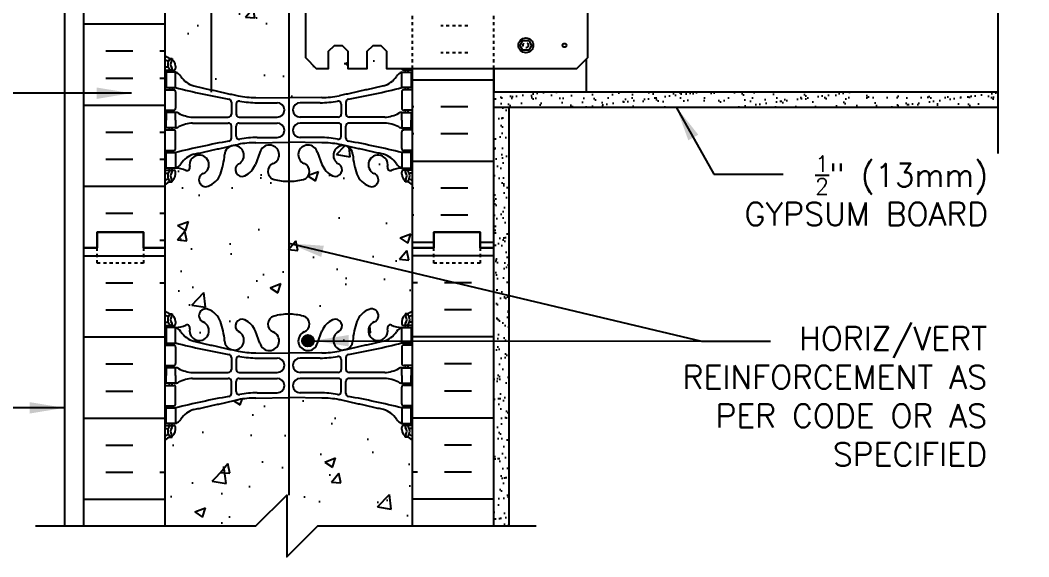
# Model space of a CAD drawing. Header units: inches. Extents: x 109 to 200.6, y 96.3 to 160.6.
# Drawn here: x 168 to 200.6, y 122.62 to 139.98 of the extents above; entities that cross this region are included whole.
import ezdxf

# ---------------------------------------------------------------- set-up
doc = ezdxf.new("R2010")
doc.units = ezdxf.units.IN
doc.header["$LTSCALE"] = 0.5
doc.header["$MEASUREMENT"] = 0
doc.linetypes.add('DASHED2', pattern=[0.375, 0.25, -0.125])
doc.linetypes.add('HIDDEN2', pattern=[0.1875, 0.125, -0.0625])
for name, color, linetype in [('HATCH', 12, 'Continuous'), ('line25', 2, 'Continuous'), ('LINE3', 3, 'Continuous'), ('LINE50', 5, 'Continuous'), ('LINE9', 9, 'Continuous'), ('TEXT', 4, 'Continuous'), ('Web_Edge', 9, 'Continuous')]:
    doc.layers.add(name, color=color, linetype=linetype)
doc.styles.add('DIM', font='romans.shx', dxfattribs={"width": 0.7})
doc.styles.add('ROMANS', font='romans.shx', dxfattribs={"height": 0.75})
doc.dimstyles.new('ext_12', dxfattribs={"dimscale": 12, "dimtxt": 0.09375, "dimasz": 0.09375, "dimexe": 0.09375, "dimexo": 0.0625, "dimgap": 0.0625, "dimtad": 1, "dimdec": 1, "dimzin": 3, "dimdsep": 46, "dimlunit": 4, "dimtxsty": 'DIM', "dimcen": 0.09, "dimdle": 0.09375, "dimclrt": 4, "dimadec": 0, "dimazin": 0, "dimtfac": 1, "dimtdec": 1, "dimtmove": 2, "dimatfit": 3, "dimfxl": 1, "dimfrac": 2, "dimtolj": 1, "dimtzin": 0, "dimarcsym": 0})
pattern_1 = [(37.5, (72.2165, 17.29576), (-0.0157483, 0.4817059), [0, -0.38, 0, -0.425, 0, -0.40625]), (7.5, (72.2165, 17.29576), (0.4424442, 0.7055365), [0, -0.205, 0, -0.3425, 0, -0.13125]), (327.5, (71.909, 17.29576), (0.7785355, 0.0014148), [0, -0.125, 0, -0.45, 0, -0.5875]), (317.5, (71.909, 17.29576), (0.7515317, 0.219419), [0, -0.0625, 0, -0.295, 0, -0.3375])]

msp = doc.modelspace()

# ---------------------------------------------------------------- hatches: boundary and pattern name
at = {"layer": 'HATCH'}
h = msp.add_hatch(dxfattribs=at)
h.set_pattern_fill('AR-CONC', color=256, scale=0.5)
edge = h.paths.add_edge_path()
edge.add_arc((180.582, 156.497), 0.25, 124.0558, 180, ccw=False)
edge.add_line((180.442, 156.704), (180.442, 156.745))
edge.add_line((180.442, 156.745), (180.532, 156.745))
edge.add_arc((180.332, 157.204), 0.5, 293.5782, 313.7891)
edge.add_line((180.678, 156.843), (180.678, 157.449))
edge.add_arc((180.762, 157.261), 0.206, 114.2762, 145)
edge.add_arc((180.298, 157.172), 0.361, 35, 145)
edge.add_arc((179.765, 157.214), 0.289, 35, 145)
edge.add_arc((179.292, 157.214), 0.289, 35, 145)
edge.add_arc((178.867, 157.223), 0.245, 39.6626, 140.3374)
edge.add_arc((178.489, 157.223), 0.245, 39.6626, 140.3374)
edge.add_arc((178.063, 157.214), 0.289, 35, 145)
edge.add_arc((177.59, 157.214), 0.289, 35, 145)
edge.add_arc((177.058, 157.172), 0.361, 35, 145)
edge.add_arc((176.593, 157.261), 0.206, 35, 145)
edge.add_arc((176.145, 157.184), 0.34, 35, 145)
edge.add_arc((175.401, 157.054), 0.567, 35, 145)
edge.add_arc((174.774, 157.215), 0.231, 45.3054, 155.3054)
edge.add_arc((174.151, 157.022), 0.505, 35, 145)
edge.add_arc((173.525, 157.164), 0.258, 35, 145)
edge.add_arc((172.909, 157.028), 0.495, 35, 117.8018)
edge.add_line((172.678, 157.466), (172.678, 156.843))
edge.add_arc((173.024, 157.204), 0.5, 226.2109, 246.4218)
edge.add_line((172.824, 156.745), (172.914, 156.745))
edge.add_line((172.914, 156.745), (172.914, 156.704))
edge.add_arc((172.774, 156.497), 0.25, 0, 55.9442, ccw=False)
edge.add_line((173.024, 156.497), (173.024, 156.429))
edge.add_arc((172.961, 156.429), 0.0625, -90, 0, ccw=False)
edge.add_line((172.961, 156.367), (172.914, 156.367))
edge.add_line((172.914, 156.367), (172.914, 156.297))
edge.add_line((172.914, 156.297), (173.019, 156.297))
edge.add_arc((172.896, 155.954), 0.364, 34.9775, 70.3387, ccw=False)
edge.add_arc((173.819, 156.565), 0.743, 212.7919, 253.8107)
edge.add_spline(control_points=[(173.612, 155.851), (175.049, 155.531)], knot_values=[0, 0, 1, 1], degree=1, periodic=0)
edge.add_arc((175.606, 158.462), 2.984, 259.2546, 270.0995)
edge.add_line((175.611, 155.478), (176.678, 155.463))
edge.add_line((176.678, 155.463), (177.744, 155.478))
edge.add_arc((177.749, 158.462), 2.984, 269.9005, 280.7454)
edge.add_spline(control_points=[(178.306, 155.531), (179.743, 155.851)], knot_values=[0, 0, 1, 1], degree=1, periodic=0)
edge.add_arc((179.536, 156.565), 0.743, 286.1893, 327.2081)
edge.add_arc((180.459, 155.954), 0.364, 109.6613, 145.0225, ccw=False)
edge.add_line((180.337, 156.297), (180.442, 156.297))
edge.add_line((180.442, 156.297), (180.442, 156.367))
edge.add_line((180.442, 156.367), (180.394, 156.367))
edge.add_arc((180.394, 156.429), 0.0625, 180, 270, ccw=False)
edge.add_line((180.332, 156.429), (180.332, 156.497))
h.paths.add_polyline_path([(180.678, 150.616), (180.678, 152.65, 0.088416), (180.532, 152.748), (180.442, 152.748), (180.442, 152.789, -0.249069), (180.332, 152.997), (180.332, 153.064, -0.414214), (180.394, 153.127), (180.442, 153.127), (180.442, 153.197), (180.337, 153.197, 0.085348), (180.007, 153.121, -0.669601), (179.875, 153.241, 2.087231), (179.441, 153.017, -1), (179.277, 152.608, -0.21345), (178.885, 152.997, -0.068226), (178.749, 153.625, 1.753171), (178.298, 153.329, -0.940793), (178.095, 152.945, -0.173075), (177.749, 153.312), (177.606, 153.699, 1.612474), (177.175, 153.339, -0.734872), (177.152, 152.828, -0.068475), (176.678, 152.766, -0.068475), (176.203, 152.828, -0.734872), (176.18, 153.339, 1.612474), (175.749, 153.699), (175.606, 153.312, -0.173075), (175.26, 152.945, -0.940793), (175.057, 153.329, 1.753171), (174.606, 153.625, -0.068226), (174.47, 152.997, -0.21345), (174.078, 152.608, -1), (173.914, 153.017, 2.087231), (173.481, 153.241, -0.669601), (173.348, 153.121, 0.085348), (173.019, 153.197), (172.914, 153.197), (172.914, 153.127), (172.961, 153.127, -0.414214), (173.024, 153.064), (173.024, 152.997, -0.249069), (172.914, 152.789), (172.914, 152.748), (172.824, 152.748, 0.088416), (172.678, 152.65), (172.678, 150.616), (172.678, 148.582, 0.088416), (172.824, 148.484), (172.914, 148.484), (172.914, 148.443, -0.249069), (173.024, 148.235), (173.024, 148.168, -0.414214), (172.961, 148.105), (172.914, 148.105), (172.914, 148.035), (173.019, 148.035, 0.085348), (173.348, 148.111, -0.669601), (173.481, 147.991, 2.087231), (173.914, 148.216, -1), (174.078, 148.624, -0.21345), (174.47, 148.235, -0.068226), (174.606, 147.607, 1.753171), (175.057, 147.904, -0.940793), (175.26, 148.287, -0.173075), (175.606, 147.92), (175.749, 147.533, 1.612474), (176.18, 147.893, -0.734872), (176.203, 148.404, -0.068475), (176.678, 148.466, -0.068475), (177.152, 148.404, -0.734872), (177.175, 147.893, 1.612474), (177.606, 147.533), (177.749, 147.92, -0.173075), (178.095, 148.287, -0.940793), (178.298, 147.904, 1.753171), (178.749, 147.607, -0.068226), (178.885, 148.235, -0.21345), (179.277, 148.624, -1), (179.441, 148.216, 2.087231), (179.875, 147.991, -0.669601), (180.007, 148.111, 0.085348), (180.337, 148.035), (180.442, 148.035), (180.442, 148.105), (180.394, 148.105, -0.414214), (180.332, 148.168), (180.332, 148.235, -0.249069), (180.442, 148.443), (180.442, 148.484), (180.532, 148.484, 0.088416), (180.678, 148.582)])
edge = h.paths.add_edge_path()
edge.add_line((177.218, 144.062), (177.571, 144.416))
edge.add_line((177.571, 144.416), (177.968, 144.416))
edge.add_line((177.968, 144.416), (177.968, 143.854))
edge.add_line((177.968, 143.854), (178.155, 143.666))
edge.add_line((178.155, 143.666), (178.405, 143.666))
edge.add_line((178.405, 143.666), (178.593, 143.854))
edge.add_line((178.593, 143.854), (178.593, 144.416))
edge.add_line((178.593, 144.416), (179.218, 144.416))
edge.add_line((179.218, 144.416), (179.218, 143.854))
edge.add_line((179.218, 143.854), (179.405, 143.666))
edge.add_line((179.405, 143.666), (179.655, 143.666))
edge.add_line((179.655, 143.666), (179.843, 143.854))
edge.add_line((179.843, 143.854), (179.843, 144.416))
edge.add_line((179.843, 144.416), (180.647, 144.416))
edge.add_arc((180.332, 144.028), 0.5, 50.837, 66.4218)
edge.add_line((180.532, 144.487), (180.442, 144.487))
edge.add_line((180.442, 144.487), (180.442, 144.528))
edge.add_arc((180.582, 144.735), 0.25, 180, 235.9442, ccw=False)
edge.add_line((180.332, 144.735), (180.332, 144.803))
edge.add_arc((180.394, 144.803), 0.0625, 90, 180, ccw=False)
edge.add_line((180.394, 144.865), (180.442, 144.865))
edge.add_line((180.442, 144.865), (180.442, 144.935))
edge.add_line((180.442, 144.935), (180.337, 144.935))
edge.add_arc((180.459, 145.278), 0.364, 214.9775, 250.3387, ccw=False)
edge.add_arc((179.536, 144.667), 0.743, 32.7919, 73.8107)
edge.add_spline(control_points=[(179.743, 145.381), (178.306, 145.701)], knot_values=[0, 0, 1, 1], degree=1, periodic=0)
edge.add_arc((177.749, 142.77), 2.984, 79.2546, 90.0995)
edge.add_line((177.744, 145.754), (176.678, 145.769))
edge.add_line((176.678, 145.769), (175.611, 145.754))
edge.add_arc((175.606, 142.77), 2.984, 89.9005, 100.7454)
edge.add_spline(control_points=[(175.049, 145.701), (173.612, 145.381)], knot_values=[0, 0, 1, 1], degree=1, periodic=0)
edge.add_arc((173.819, 144.667), 0.743, 106.1893, 147.2081)
edge.add_arc((172.896, 145.278), 0.364, 289.6613, 325.0225, ccw=False)
edge.add_line((173.019, 144.935), (172.914, 144.935))
edge.add_line((172.914, 144.935), (172.914, 144.865))
edge.add_line((172.914, 144.865), (172.961, 144.865))
edge.add_arc((172.961, 144.803), 0.0625, 0, 90, ccw=False)
edge.add_line((173.024, 144.803), (173.024, 144.735))
edge.add_arc((172.774, 144.735), 0.25, 304.0558, 360, ccw=False)
edge.add_line((172.914, 144.528), (172.914, 144.487))
edge.add_line((172.914, 144.487), (172.824, 144.487))
edge.add_arc((173.024, 144.028), 0.5, 113.5782, 133.7891)
edge.add_line((172.678, 144.389), (172.678, 138.843))
edge.add_arc((173.024, 139.204), 0.5, 226.2109, 246.4218)
edge.add_line((172.824, 138.745), (172.914, 138.745))
edge.add_line((172.914, 138.745), (172.914, 138.704))
edge.add_arc((172.774, 138.497), 0.25, 0, 55.9442, ccw=False)
edge.add_line((173.024, 138.497), (173.024, 138.429))
edge.add_arc((172.961, 138.429), 0.0625, -90, 0, ccw=False)
edge.add_line((172.961, 138.367), (172.914, 138.367))
edge.add_line((172.914, 138.367), (172.914, 138.297))
edge.add_line((172.914, 138.297), (173.019, 138.297))
edge.add_arc((172.896, 137.954), 0.364, 34.9775, 70.3387, ccw=False)
edge.add_arc((173.819, 138.565), 0.743, 212.7919, 253.8107)
edge.add_spline(control_points=[(173.612, 137.851), (175.049, 137.531)], knot_values=[0, 0, 1, 1], degree=1, periodic=0)
edge.add_arc((175.606, 140.462), 2.984, 259.2546, 270.0995)
edge.add_line((175.611, 137.478), (176.678, 137.463))
edge.add_line((176.678, 137.463), (177.744, 137.478))
edge.add_arc((177.749, 140.462), 2.984, 269.9005, 280.7454)
edge.add_spline(control_points=[(178.306, 137.531), (179.743, 137.851)], knot_values=[0, 0, 1, 1], degree=1, periodic=0)
edge.add_arc((179.536, 138.565), 0.743, 286.1893, 327.2081)
edge.add_arc((180.459, 137.954), 0.364, 109.6613, 145.0225, ccw=False)
edge.add_line((180.337, 138.297), (180.442, 138.297))
edge.add_line((180.442, 138.297), (180.442, 138.367))
edge.add_line((180.442, 138.367), (180.394, 138.367))
edge.add_arc((180.394, 138.429), 0.0625, 192.0705, 270, ccw=False)
edge.add_line((180.333, 138.416), (179.843, 138.416))
edge.add_line((179.843, 138.416), (179.843, 138.979))
edge.add_line((179.843, 138.979), (179.655, 139.166))
edge.add_line((179.655, 139.166), (179.405, 139.166))
edge.add_line((179.405, 139.166), (179.218, 138.979))
edge.add_line((179.218, 138.979), (179.218, 138.416))
edge.add_line((179.218, 138.416), (178.593, 138.416))
edge.add_line((178.593, 138.416), (178.593, 138.979))
edge.add_line((178.593, 138.979), (178.405, 139.166))
edge.add_line((178.405, 139.166), (178.155, 139.166))
edge.add_line((178.155, 139.166), (177.968, 138.979))
edge.add_line((177.968, 138.979), (177.968, 138.416))
edge.add_line((177.968, 138.416), (177.571, 138.416))
edge.add_line((177.571, 138.416), (177.218, 138.77))
edge.add_line((177.218, 138.77), (177.218, 144.062))
h.paths.add_polyline_path([(180.678, 134.65, 0.088416), (180.532, 134.748), (180.442, 134.748), (180.442, 134.789, -0.249069), (180.332, 134.997), (180.332, 135.064, -0.414214), (180.394, 135.127), (180.442, 135.127), (180.442, 135.197), (180.337, 135.197, 0.085348), (180.007, 135.121, -0.669601), (179.875, 135.241, 2.087231), (179.441, 135.017, -1), (179.277, 134.608, -0.21345), (178.885, 134.997, -0.069923), (178.748, 135.641, 1.702394), (178.298, 135.329, -0.940793), (178.095, 134.945, -0.173075), (177.749, 135.312), (177.606, 135.699, 1.612474), (177.175, 135.339, -0.734872), (177.152, 134.828, -0.068475), (176.678, 134.766, -0.068475), (176.203, 134.828, -0.734872), (176.18, 135.339, 1.612474), (175.749, 135.699), (175.606, 135.312, -0.173075), (175.26, 134.945, -0.940793), (175.057, 135.329, 1.702394), (174.607, 135.641, -0.069923), (174.47, 134.997, -0.21345), (174.078, 134.608, -1), (173.914, 135.017, 2.087231), (173.481, 135.241, -0.669601), (173.348, 135.121, 0.085348), (173.019, 135.197), (172.914, 135.197), (172.914, 135.127), (172.961, 135.127, -0.414214), (173.024, 135.064), (173.024, 134.997, -0.249069), (172.914, 134.789), (172.914, 134.748), (172.824, 134.748, 0.088416), (172.678, 134.65), (172.678, 132.616), (172.678, 130.582, 0.088416), (172.824, 130.484), (172.914, 130.484), (172.914, 130.443, -0.249069), (173.024, 130.235), (173.024, 130.168, -0.414214), (172.961, 130.105), (172.914, 130.105), (172.914, 130.035), (173.019, 130.035, 0.085348), (173.348, 130.111, -0.669601), (173.481, 129.991, 2.087231), (173.914, 130.216, -1), (174.078, 130.624, -0.21345), (174.47, 130.235, -0.069923), (174.607, 129.591, 1.702394), (175.057, 129.904, -0.940793), (175.26, 130.287, -0.173075), (175.606, 129.92), (175.749, 129.533, 1.612474), (176.18, 129.893, -0.734872), (176.203, 130.404, -0.068475), (176.678, 130.466, -0.068475), (177.152, 130.404, -0.734872), (177.175, 129.893, 1.612474), (177.606, 129.533), (177.749, 129.92, -0.173075), (178.095, 130.287, -0.940793), (178.298, 129.904, 1.702394), (178.748, 129.591, -0.069923), (178.885, 130.235, -0.21345), (179.277, 130.624, -1), (179.441, 130.216, 2.087231), (179.875, 129.991, -0.669601), (180.007, 130.111, 0.085348), (180.337, 130.035), (180.442, 130.035), (180.442, 130.105), (180.394, 130.105, -0.414214), (180.332, 130.168), (180.332, 130.235, -0.249069), (180.442, 130.443), (180.442, 130.484), (180.532, 130.484, 0.088416), (180.678, 130.582), (180.678, 132.616)])
edge = h.paths.add_edge_path()
edge.add_arc((180.332, 126.028), 0.5, 46.2109, 66.4218)
edge.add_line((180.532, 126.487), (180.442, 126.487))
edge.add_line((180.442, 126.487), (180.442, 126.528))
edge.add_arc((180.582, 126.735), 0.25, 180, 235.9442, ccw=False)
edge.add_line((180.332, 126.735), (180.332, 126.803))
edge.add_arc((180.394, 126.803), 0.0625, 90, 180, ccw=False)
edge.add_line((180.394, 126.865), (180.442, 126.865))
edge.add_line((180.442, 126.865), (180.442, 126.935))
edge.add_line((180.442, 126.935), (180.337, 126.935))
edge.add_arc((180.459, 127.278), 0.364, 212.0424, 250.3387, ccw=False)
edge.add_arc((179.536, 126.667), 0.743, 34.228, 73.8107)
edge.add_spline(control_points=[(179.743, 127.381), (178.306, 127.701)], knot_values=[0, 0, 1, 1], degree=1, periodic=0)
edge.add_arc((177.749, 124.77), 2.984, 79.2546, 90.0995)
edge.add_line((177.744, 127.754), (176.678, 127.769))
edge.add_line((176.678, 127.769), (175.611, 127.754))
edge.add_arc((175.606, 124.77), 2.984, 89.9005, 100.7454)
edge.add_spline(control_points=[(175.049, 127.701), (173.612, 127.381)], knot_values=[0, 0, 1, 1], degree=1, periodic=0)
edge.add_arc((173.819, 126.667), 0.743, 106.1893, 145.772)
edge.add_arc((172.896, 127.278), 0.364, 289.6613, 327.9576, ccw=False)
edge.add_line((173.019, 126.935), (172.914, 126.935))
edge.add_line((172.914, 126.935), (172.914, 126.865))
edge.add_line((172.914, 126.865), (172.961, 126.865))
edge.add_arc((172.961, 126.803), 0.0625, 0, 90, ccw=False)
edge.add_line((173.024, 126.803), (173.024, 126.735))
edge.add_arc((172.774, 126.735), 0.25, 304.0558, 360, ccw=False)
edge.add_line((172.914, 126.528), (172.914, 126.487))
edge.add_line((172.914, 126.487), (172.824, 126.487))
edge.add_arc((173.024, 126.028), 0.5, 113.5782, 133.7891)
edge.add_line((172.678, 126.389), (172.678, 123.616))
edge.add_line((172.678, 123.616), (175.615, 123.616))
edge.add_line((175.615, 123.616), (176.615, 124.616))
edge.add_line((176.615, 124.616), (176.615, 122.616))
edge.add_line((176.615, 122.616), (177.615, 123.616))
edge.add_line((177.615, 123.616), (180.678, 123.616))
edge.add_line((180.678, 123.616), (180.678, 126.389))
h = msp.add_hatch(dxfattribs=at)
h.set_pattern_fill('INSUL', color=256, scale=7, style=0)
h.set_pattern_definition([(0, (-2753.484, -264.3935), (0, 2.625), []), (0, (-2753.484, -263.5185), (0, 2.625), [0.875, -0.875]), (0, (-2753.484, -262.6435), (0, 2.625), [0.875, -0.875])])
h.paths.add_polyline_path([(170.053, 132.616), (170.49, 132.616), (170.49, 133.116), (171.99, 133.116), (171.99, 132.616), (172.678, 132.616), (172.678, 150.616), (171.99, 150.616), (171.99, 151.116), (170.49, 151.116), (170.49, 150.616), (170.053, 150.616)])
h = msp.add_hatch(dxfattribs=at)
h.set_pattern_fill('INSUL', color=256, scale=7, angle=180, style=0)
h.set_pattern_definition([(180, (72.2165, 17.2958), (-3e-16, -2.625), []), (180, (72.2165, 16.4208), (-3e-16, -2.625), [0.875, -0.875]), (180, (72.2165, 15.5458), (-3e-16, -2.625), [0.875, -0.875])])
h.paths.add_polyline_path([(183.303, 138.416), (180.678, 138.416), (180.678, 132.616), (181.365, 132.616), (181.365, 133.116), (182.865, 133.116), (182.865, 132.616), (183.303, 132.616)])
h = msp.add_hatch(dxfattribs=at)
h.set_pattern_fill('AR-SAND', color=256, scale=0.25, style=0)
h.set_pattern_definition(pattern_1)
h.paths.add_polyline_path([(183.303, 137.666), (183.303, 137.166), (199.598, 137.166), (199.598, 137.666)])
h = msp.add_hatch(dxfattribs=at)
h.set_pattern_fill('AR-SAND', color=256, scale=0.25, style=0)
h.set_pattern_definition(pattern_1)
h.paths.add_polyline_path([(183.303, 132.616), (183.303, 123.616), (183.803, 123.616), (183.803, 137.166), (183.303, 137.166)])
at = {"layer": 'LINE3'}
msp.add_hatch(color=256, dxfattribs=at).paths.add_polyline_path([(177.114, 129.606, 1), (177.489, 129.606, 1)])

# ---------------------------------------------------------------- linework, layer by layer
at = {"layer": 'HATCH', "linetype": 'HIDDEN2'}
for p, q in [((182.467, 139.796), (181.592, 139.796)), ((182.467, 138.921), (181.592, 138.921))]:
    msp.add_line(p, q, dxfattribs=at)
at = {"layer": 'HATCH'}
for p, q in [((170.053, 132.357), (172.678, 132.357)), ((183.303, 132.357), (180.678, 132.357)), ((170.766, 131.482), (171.641, 131.482)), ((172.516, 131.482), (172.678, 131.482)), ((180.839, 131.482), (180.678, 131.482)), ((182.589, 131.482), (181.714, 131.482)), ((170.766, 130.607), (171.641, 130.607)), ((182.589, 130.607), (181.714, 130.607)), ((170.053, 129.732), (172.678, 129.732)), ((183.303, 129.732), (180.678, 129.732)), ((170.766, 128.857), (171.641, 128.857)), ((182.589, 128.857), (181.714, 128.857)), ((170.766, 127.982), (171.641, 127.982)), ((182.589, 127.982), (181.714, 127.982)), ((170.053, 127.107), (172.678, 127.107)), ((183.303, 127.107), (180.678, 127.107)), ((170.766, 126.232), (171.641, 126.232)), ((182.589, 126.232), (181.714, 126.232)), ((170.766, 125.357), (171.641, 125.357)), ((172.516, 125.357), (172.678, 125.357)), ((180.839, 125.357), (180.678, 125.357)), ((182.589, 125.357), (181.714, 125.357)), ((170.053, 124.482), (172.678, 124.482)), ((183.303, 124.482), (180.678, 124.482))]:
    msp.add_line(p, q, dxfattribs=at)
at = {"layer": 'line25'}
for p, q in [((172.678, 150.616), (172.678, 132.616)), ((186.303, 137.666), (186.303, 138.73)), ((180.678, 132.616), (180.678, 138.416)), ((183.303, 138.416), (183.303, 137.666)), ((183.303, 137.666), (199.598, 137.666)), ((183.303, 137.666), (186.303, 137.666)), ((172.678, 132.616), (172.678, 123.616)), ((180.678, 123.616), (180.678, 132.616))]:
    msp.add_line(p, q, dxfattribs=at)
msp.add_lwpolyline([(177.218, 144.062), (177.218, 138.77), (177.571, 138.416), (177.968, 138.416), (177.968, 138.979), (178.155, 139.166), (178.405, 139.166), (178.593, 138.979), (178.593, 138.416), (179.218, 138.416), (179.218, 138.979), (179.405, 139.166), (179.655, 139.166), (179.843, 138.979), (179.843, 138.416), (185.989, 138.416), (186.343, 138.77), (186.343, 144.062)], dxfattribs=at)
at = {"layer": 'LINE3'}
for p, q in [((174.173, 159.616), (174.173, 137.65)), ((176.678, 144.409), (176.678, 138.409)), ((176.678, 138.409), (176.678, 124.609))]:
    msp.add_line(p, q, dxfattribs=at)
msp.add_circle((177.301, 129.606), 0.188, dxfattribs=at)
at = {"layer": 'LINE50'}
for p, q in [((170.053, 132.616), (170.053, 150.616)), ((183.303, 132.616), (183.303, 138.416)), ((170.053, 123.616), (170.053, 132.616)), ((183.303, 123.616), (183.303, 132.616))]:
    msp.add_line(p, q, dxfattribs=at)
for points in [[(172.678, 132.616), (171.99, 132.616), (171.99, 133.116), (170.49, 133.116), (170.49, 132.616), (170.053, 132.616)], [(170.053, 132.616), (170.49, 132.616), (170.49, 133.116), (171.99, 133.116), (171.99, 132.616), (172.678, 132.616)], [(180.678, 132.616), (181.365, 132.616), (181.365, 133.116), (182.865, 133.116), (182.865, 132.616), (183.303, 132.616)], [(183.303, 132.616), (182.865, 132.616), (182.865, 133.116), (181.365, 133.116), (181.365, 132.616), (180.678, 132.616)]]:
    msp.add_lwpolyline(points, dxfattribs=at)
at = {"layer": 'LINE9'}
for p, q in [((169.428, 159.616), (169.428, 123.616)), ((183.303, 137.166), (199.598, 137.166)), ((183.803, 123.616), (183.803, 137.166))]:
    msp.add_line(p, q, dxfattribs=at)
at = {"layer": 'LINE9', "linetype": 'HIDDEN2'}
for p, q in [((183.303, 138.416), (183.303, 144.416)), ((180.678, 138.416), (180.678, 144.397))]:
    msp.add_line(p, q, dxfattribs=at)
at = {"layer": 'LINE9'}
for points in [[(199.598, 147.916), (199.598, 142.791), (198.598, 141.791), (200.598, 141.791), (199.598, 140.791), (199.598, 135.666)], [(168.497, 123.616), (175.615, 123.616), (176.615, 124.616), (176.615, 122.616), (177.615, 123.616), (184.681, 123.616)]]:
    msp.add_lwpolyline(points, dxfattribs=at)
msp.add_lwpolyline([(184.435, 139.326), (184.528, 139.166), (184.435, 139.006), (184.25, 139.006), (184.158, 139.166), (184.25, 139.326)], close=True, dxfattribs=at)
at = {"layer": 'LINE9', "linetype": 'DASHED2', "ltscale": 0.15}
for points in [[(171.99, 132.616), (171.99, 132.616), (171.99, 132.116), (170.49, 132.116), (170.49, 132.616), (170.49, 132.616)], [(171.99, 132.616), (171.99, 132.616), (171.99, 132.116), (170.49, 132.116), (170.49, 132.616), (170.49, 132.616)], [(182.865, 132.616), (182.865, 132.616), (182.865, 132.116), (181.365, 132.116), (181.365, 132.616), (181.365, 132.616)], [(182.865, 132.616), (182.865, 132.616), (182.865, 132.116), (181.365, 132.116), (181.365, 132.616), (181.365, 132.616)]]:
    msp.add_lwpolyline(points, dxfattribs=at)
at = {"layer": 'LINE9'}
for centre, radius in [((184.343, 139.166), 0.241), ((185.593, 139.166), 0.0625)]:
    msp.add_circle(centre, radius, dxfattribs=at)
at = {"layer": 'LINE9', "linetype": 'DASHED2'}
msp.add_circle((184.338, 139.17), 0.0843, dxfattribs=at)
at = {"layer": 'Web_Edge'}
for p, q in [((172.824, 138.745), (172.914, 138.745)), ((172.914, 138.745), (172.914, 138.704)), ((172.678, 138.467), (172.755, 138.467)), ((172.678, 138.367), (172.961, 138.367)), ((172.824, 138.367), (172.824, 138.297)), ((172.914, 138.367), (172.914, 138.297)), ((173.024, 138.497), (173.024, 138.429)), ((180.678, 138.367), (180.394, 138.367)), ((180.442, 138.367), (180.442, 138.297)), ((180.532, 138.367), (180.532, 138.297)), ((172.678, 137.727), (172.961, 137.727)), ((172.824, 137.797), (172.824, 137.727)), ((172.914, 137.797), (172.914, 137.727)), ((173.024, 137.664), (173.024, 137.129)), ((180.332, 137.664), (180.332, 137.129)), ((180.678, 137.727), (180.394, 137.727)), ((180.442, 137.797), (180.442, 137.727)), ((180.532, 137.797), (180.532, 137.727)), ((174.826, 137.327), (174.826, 136.942)), ((174.978, 137.265), (174.978, 136.942)), ((175.611, 137.478), (176.678, 137.463)), ((175.658, 137.311), (176.305, 137.311)), ((177.744, 137.478), (176.678, 137.463)), ((177.697, 137.311), (177.05, 137.311)), ((178.377, 137.265), (178.377, 136.942)), ((178.53, 137.327), (178.53, 136.942)), ((172.678, 137.067), (172.961, 137.067)), ((172.824, 137.067), (172.824, 136.997)), ((172.914, 137.067), (172.914, 136.997)), ((180.678, 137.067), (180.394, 137.067)), ((180.442, 137.067), (180.442, 136.997)), ((180.532, 137.067), (180.532, 136.997)), ((173.571, 136.841), (174.726, 136.842)), ((173.571, 136.652), (174.726, 136.651)), ((175.078, 136.842), (176.305, 136.842)), ((175.078, 136.651), (176.305, 136.651)), ((178.277, 136.842), (177.05, 136.842)), ((178.277, 136.651), (177.05, 136.651)), ((179.784, 136.841), (178.629, 136.842)), ((179.784, 136.652), (178.629, 136.651)), ((172.678, 136.427), (172.961, 136.427)), ((172.824, 136.427), (172.824, 136.497)), ((172.914, 136.427), (172.914, 136.497)), ((173.024, 135.829), (173.024, 136.364)), ((174.826, 136.167), (174.826, 136.551)), ((174.978, 136.229), (174.978, 136.551)), ((178.377, 136.229), (178.377, 136.551)), ((178.53, 136.167), (178.53, 136.551)), ((180.332, 135.829), (180.332, 136.364)), ((180.678, 136.427), (180.394, 136.427)), ((180.442, 136.427), (180.442, 136.497)), ((180.532, 136.427), (180.532, 136.497)), ((175.611, 136.015), (176.678, 136.031)), ((175.658, 136.183), (176.305, 136.183)), ((177.744, 136.015), (176.678, 136.031)), ((177.697, 136.183), (177.05, 136.183)), ((172.678, 135.767), (172.961, 135.767)), ((172.824, 135.697), (172.824, 135.767)), ((172.914, 135.697), (172.914, 135.767)), ((175.749, 135.699), (175.606, 135.312)), ((177.606, 135.699), (177.749, 135.312)), ((180.678, 135.767), (180.394, 135.767)), ((180.442, 135.697), (180.442, 135.767)), ((180.532, 135.697), (180.532, 135.767)), ((172.678, 135.127), (172.961, 135.127)), ((172.678, 135.027), (172.755, 135.027)), ((172.824, 135.127), (172.824, 135.197)), ((172.914, 135.127), (172.914, 135.197)), ((173.024, 134.997), (173.024, 135.064)), ((180.332, 134.997), (180.332, 135.064)), ((180.678, 135.127), (180.394, 135.127)), ((180.442, 135.127), (180.442, 135.197)), ((180.532, 135.127), (180.532, 135.197)), ((180.678, 135.027), (180.6, 135.027)), ((172.824, 134.748), (172.914, 134.748)), ((172.914, 134.748), (172.914, 134.789)), ((180.442, 134.748), (180.442, 134.789)), ((180.532, 134.748), (180.442, 134.748)), ((172.824, 130.484), (172.914, 130.484)), ((172.914, 130.484), (172.914, 130.443)), ((180.532, 130.484), (180.442, 130.484)), ((180.442, 130.484), (180.442, 130.443)), ((172.678, 130.205), (172.755, 130.205)), ((172.678, 130.105), (172.961, 130.105)), ((172.824, 130.105), (172.824, 130.035)), ((172.914, 130.105), (172.914, 130.035)), ((173.024, 130.235), (173.024, 130.168)), ((180.332, 130.235), (180.332, 130.168)), ((180.678, 130.105), (180.394, 130.105)), ((180.442, 130.105), (180.442, 130.035)), ((180.532, 130.105), (180.532, 130.035)), ((180.678, 130.205), (180.6, 130.205)), ((175.749, 129.533), (175.606, 129.92)), ((177.606, 129.533), (177.749, 129.92)), ((172.678, 129.465), (172.961, 129.465)), ((172.824, 129.535), (172.824, 129.465)), ((172.914, 129.535), (172.914, 129.465)), ((180.678, 129.465), (180.394, 129.465)), ((180.442, 129.535), (180.442, 129.465)), ((180.532, 129.535), (180.532, 129.465)), ((173.024, 129.403), (173.024, 128.868)), ((175.611, 129.217), (176.678, 129.202)), ((177.744, 129.217), (176.678, 129.202)), ((180.332, 129.403), (180.332, 128.868)), ((172.678, 128.805), (172.961, 128.805)), ((172.824, 128.805), (172.824, 128.735)), ((172.914, 128.805), (172.914, 128.735)), ((174.826, 129.066), (174.826, 128.681)), ((174.978, 129.004), (174.978, 128.681)), ((175.658, 129.049), (176.305, 129.049)), ((177.697, 129.049), (177.05, 129.049)), ((178.377, 129.004), (178.377, 128.681)), ((178.53, 129.066), (178.53, 128.681)), ((180.678, 128.805), (180.394, 128.805)), ((180.442, 128.805), (180.442, 128.735)), ((180.532, 128.805), (180.532, 128.735)), ((173.571, 128.58), (174.726, 128.581)), ((175.078, 128.581), (176.305, 128.581)), ((178.277, 128.581), (177.05, 128.581)), ((179.784, 128.58), (178.629, 128.581)), ((172.678, 128.165), (172.961, 128.165)), ((172.824, 128.165), (172.824, 128.235)), ((172.914, 128.165), (172.914, 128.235)), ((173.571, 128.391), (174.726, 128.39)), ((174.826, 127.905), (174.826, 128.29)), ((174.978, 127.967), (174.978, 128.29)), ((175.078, 128.39), (176.305, 128.39)), ((178.277, 128.39), (177.05, 128.39)), ((178.377, 127.967), (178.377, 128.29)), ((178.53, 127.905), (178.53, 128.29)), ((179.784, 128.391), (178.629, 128.39)), ((180.678, 128.165), (180.394, 128.165)), ((180.442, 128.165), (180.442, 128.235)), ((180.532, 128.165), (180.532, 128.235)), ((173.024, 127.568), (173.024, 128.103)), ((175.658, 127.922), (176.305, 127.922)), ((177.697, 127.922), (177.05, 127.922)), ((180.332, 127.568), (180.332, 128.103)), ((172.678, 127.505), (172.961, 127.505)), ((172.824, 127.435), (172.824, 127.505)), ((172.914, 127.435), (172.914, 127.505)), ((175.611, 127.754), (176.678, 127.769)), ((177.744, 127.754), (176.678, 127.769)), ((180.678, 127.505), (180.394, 127.505)), ((180.442, 127.435), (180.442, 127.505)), ((180.532, 127.435), (180.532, 127.505)), ((172.678, 126.865), (172.961, 126.865)), ((172.824, 126.865), (172.824, 126.935)), ((172.914, 126.865), (172.914, 126.935)), ((180.678, 126.865), (180.394, 126.865)), ((180.442, 126.865), (180.442, 126.935)), ((180.532, 126.865), (180.532, 126.935)), ((172.678, 126.765), (172.755, 126.765)), ((172.824, 126.487), (172.914, 126.487)), ((172.914, 126.487), (172.914, 126.528)), ((173.024, 126.735), (173.024, 126.803)), ((180.332, 126.735), (180.332, 126.803)), ((180.442, 126.487), (180.442, 126.528)), ((180.532, 126.487), (180.442, 126.487)), ((180.678, 126.765), (180.6, 126.765))]:
    msp.add_line(p, q, dxfattribs=at)
for points in [[(172.719, 137.797), (173.019, 137.797), (173.019, 138.297), (172.719, 138.297)], [(180.637, 137.797), (180.337, 137.797), (180.337, 138.297), (180.637, 138.297)], [(172.719, 135.697), (173.019, 135.697), (173.019, 135.197), (172.719, 135.197)], [(180.637, 135.697), (180.337, 135.697), (180.337, 135.197), (180.637, 135.197)], [(172.719, 129.535), (173.019, 129.535), (173.019, 130.035), (172.719, 130.035)], [(180.637, 129.535), (180.337, 129.535), (180.337, 130.035), (180.637, 130.035)], [(172.719, 127.435), (173.019, 127.435), (173.019, 126.935), (172.719, 126.935)], [(180.637, 127.435), (180.337, 127.435), (180.337, 126.935), (180.637, 126.935)]]:
    msp.add_lwpolyline(points, close=True, dxfattribs=at)
for points in [[(173.019, 136.747), (173.019, 136.997), (172.719, 136.997), (172.719, 136.747)], [(180.337, 136.747), (180.337, 136.997), (180.637, 136.997), (180.637, 136.747)], [(173.019, 136.747), (173.019, 136.497), (172.719, 136.497), (172.719, 136.747)], [(180.337, 136.747), (180.337, 136.497), (180.637, 136.497), (180.637, 136.747)], [(173.019, 128.485), (173.019, 128.735), (172.719, 128.735), (172.719, 128.485)], [(173.019, 128.485), (173.019, 128.235), (172.719, 128.235), (172.719, 128.485)], [(180.337, 128.485), (180.337, 128.735), (180.637, 128.735), (180.637, 128.485)], [(180.337, 128.485), (180.337, 128.235), (180.637, 128.235), (180.637, 128.485)]]:
    msp.add_lwpolyline(points, dxfattribs=at)
for centre, radius, start, end in [((173.024, 139.204), 0.5, 226.2109, 250.5288), ((173.024, 139.204), 0.6, 234.7832, 245.0748), ((173.017, 138.551), 0.25, 140.1145, 222.4609), ((172.762, 138.641), 0.021, 343.464, 63.9957), ((172.86, 138.682), 0.045, 321.448, 139.1879), ((172.774, 138.497), 0.25, 0, 70.5288), ((173.017, 138.551), 0.16, 140.0001, 222.4609), ((172.756, 138.486), 0.0196, 269.4032, 15.4901), ((172.866, 138.413), 0.045, 222.4609, 42.4609), ((172.961, 138.429), 0.0625, 270, 0), ((172.896, 137.954), 0.364, 34.9775, 70.3387), ((180.459, 137.954), 0.364, 109.6613, 145.0225), ((180.394, 138.429), 0.0625, 192.0705, 270), ((180.489, 138.413), 0.045, 175.8409, 317.5391), ((180.338, 138.551), 0.25, 317.5391, 327.2812), ((173.819, 138.565), 0.743, 212.7919, 253.8107), ((179.536, 138.565), 0.743, 286.1893, 327.2081), ((172.961, 137.664), 0.0625, 0, 90), ((179.827, 165.217), 28.253, 256.0552, 259.6343), ((173.528, 165.217), 28.253, 280.3657, 283.9448), ((180.394, 137.664), 0.0625, 90, 180), ((174.726, 137.327), 0.1, 360, 79.6343), ((175.078, 137.265), 0.1, 79.2546, 180), ((175.606, 140.462), 2.984, 259.2546, 270.0995), ((175.653, 140.294), 2.984, 259.2546, 270.0995), ((176.305, 137.076), 0.234, 270, 90), ((177.05, 137.076), 0.234, 90, 270), ((177.702, 140.294), 2.984, 269.9005, 280.7454), ((177.749, 140.462), 2.984, 269.9005, 280.7454), ((178.277, 137.265), 0.1, 0, 100.7454), ((178.63, 137.327), 0.1, 100.3657, 180), ((172.961, 137.129), 0.0625, 270, 0), ((173.014, 136.778), 0.219, 60.4937, 88.92), ((173.656, 137.998), 1.16, 242.5844, 265.8032), ((174.726, 136.942), 0.1, 270.0388, 360), ((175.078, 136.942), 0.1, 180, 270), ((178.277, 136.942), 0.1, 270, 0), ((178.63, 136.942), 0.1, 180, 269.9612), ((179.699, 137.998), 1.16, 274.1968, 297.4156), ((180.341, 136.778), 0.219, 91.08, 119.5063), ((180.394, 137.129), 0.0625, 180, 270), ((173.656, 135.495), 1.16, 94.1968, 117.4156), ((174.726, 136.551), 0.1, 0, 89.9612), ((175.078, 136.551), 0.1, 90, 180), ((176.305, 136.417), 0.234, 270, 90), ((177.05, 136.417), 0.234, 90, 270), ((178.277, 136.551), 0.1, 0, 90), ((178.63, 136.551), 0.1, 90.0388, 180), ((179.699, 135.495), 1.16, 62.5844, 85.8032), ((172.961, 136.364), 0.0625, 0, 90), ((173.014, 136.715), 0.219, 271.08, 299.5063), ((180.341, 136.715), 0.219, 240.4937, 268.92), ((180.394, 136.364), 0.0625, 90, 180), ((179.827, 108.276), 28.253, 100.3657, 103.9448), ((174.726, 136.167), 0.1, 280.3657, 0), ((175.078, 136.229), 0.1, 180, 280.7454), ((175.606, 133.031), 2.984, 89.9005, 100.7454), ((175.653, 133.199), 2.984, 89.9005, 100.7454), ((176.054, 135.626), 0.314, 293.8084, 166.5854), ((177.301, 135.626), 0.314, 13.4146, 246.1916), ((177.702, 133.199), 2.984, 79.2546, 90.0995), ((177.749, 133.031), 2.984, 79.2546, 90.0995), ((178.277, 136.229), 0.1, 259.2546, 0), ((178.63, 136.167), 0.1, 180, 259.6343), ((173.528, 108.276), 28.253, 76.0552, 79.6343), ((172.961, 135.829), 0.0625, 270, 0), ((173.819, 134.928), 0.743, 106.1893, 147.2081), ((173.788, 135.303), 0.314, 293.8084, 191.4114), ((172.248, 135.806), 2.365, 339.9985, 355.6105), ((174.919, 135.61), 0.314, 296.0652, 177.2643), ((178.436, 135.61), 0.314, 2.7357, 243.9348), ((181.107, 135.806), 2.365, 184.3895, 200.0015), ((179.567, 135.303), 0.314, 348.5886, 246.1916), ((179.536, 134.928), 0.743, 32.7919, 73.8107), ((180.394, 135.829), 0.0625, 180, 270), ((172.896, 135.539), 0.364, 289.6613, 325.0225), ((175.17, 135.143), 0.217, 121.463, 294.4736), ((174.919, 135.613), 0.75, 297.0295, 336.3062), ((176.272, 135.087), 0.268, 109.9662, 255.2108), ((177.083, 135.087), 0.268, 284.7892, 70.0338), ((178.436, 135.613), 0.75, 203.6938, 242.9705), ((178.185, 135.143), 0.217, 245.5264, 58.537), ((180.459, 135.539), 0.364, 214.9775, 250.3387), ((172.756, 135.007), 0.0196, 344.5099, 90.5968), ((173.017, 134.942), 0.25, 137.5391, 219.8855), ((172.866, 135.08), 0.045, 317.5391, 137.5391), ((173.017, 134.942), 0.16, 137.5391, 219.9999), ((172.774, 134.997), 0.25, 289.4712, 360), ((172.961, 135.064), 0.0625, 360, 90), ((172.964, 134.201), 0.997, 66.8533, 86.8462), ((173.39, 135.209), 0.0968, 249.5669, 19.8449), ((173.996, 134.812), 0.22, 111.8037, 291.8037), ((173.839, 135.241), 0.677, 290.6803, 338.8761), ((179.516, 135.241), 0.677, 201.1239, 249.3197), ((179.359, 134.812), 0.22, 248.1963, 68.1963), ((179.966, 135.209), 0.0968, 160.1551, 290.4331), ((180.391, 134.201), 0.997, 93.1538, 113.1467), ((180.394, 135.064), 0.0625, 90, 180), ((180.582, 134.997), 0.25, 180, 250.5288), ((180.489, 135.08), 0.045, 42.4609, 222.4609), ((180.338, 134.942), 0.16, 320.0001, 42.4609), ((180.338, 134.942), 0.25, 320.1145, 42.4609), ((180.6, 135.007), 0.0196, 89.4032, 195.4901), ((173.024, 134.29), 0.6, 114.9252, 125.2168), ((173.024, 134.29), 0.5, 109.4712, 133.7891), ((172.762, 134.853), 0.021, 296.0043, 16.536), ((172.86, 134.811), 0.045, 220.8121, 38.552), ((176.666, 136.52), 1.754, 254.7082, 270.3771), ((176.689, 136.52), 1.754, 269.6229, 285.2918), ((180.496, 134.811), 0.045, 141.448, 319.1879), ((180.332, 134.29), 0.5, 46.2109, 70.5288), ((180.594, 134.853), 0.021, 163.464, 243.9957), ((180.332, 134.29), 0.6, 54.7832, 65.0748), ((173.024, 130.943), 0.5, 226.2109, 250.5288), ((173.024, 130.943), 0.6, 234.7832, 245.0748), ((173.017, 130.29), 0.25, 140.1145, 222.4609), ((172.762, 130.38), 0.021, 343.464, 63.9957), ((172.86, 130.421), 0.045, 321.448, 139.1879), ((172.774, 130.235), 0.25, 0, 70.5288), ((173.996, 130.42), 0.22, 68.1963, 248.1963), ((173.839, 129.991), 0.677, 21.1239, 69.3197), ((176.272, 130.145), 0.268, 104.7892, 250.0338), ((176.666, 128.712), 1.754, 89.6229, 105.2918), ((176.689, 128.712), 1.754, 74.7082, 90.3771), ((177.083, 130.145), 0.268, 289.9662, 75.2108), ((179.516, 129.991), 0.677, 110.6803, 158.8761), ((179.359, 130.42), 0.22, 291.8037, 111.8037), ((180.582, 130.235), 0.25, 109.4712, 180), ((180.496, 130.421), 0.045, 40.8121, 218.552), ((180.332, 130.943), 0.5, 289.4712, 313.7891), ((180.338, 130.29), 0.25, 317.5391, 39.8855), ((180.594, 130.38), 0.021, 116.0043, 196.536), ((180.332, 130.943), 0.6, 294.9252, 305.2168), ((172.756, 130.225), 0.0196, 269.4032, 15.4901), ((172.866, 130.152), 0.045, 222.4609, 42.4609), ((173.017, 130.29), 0.16, 140.0001, 222.4609), ((172.961, 130.168), 0.0625, 270, 0), ((172.964, 131.031), 0.997, 273.1538, 293.1467), ((173.39, 130.024), 0.0968, 340.1551, 110.4331), ((173.788, 129.929), 0.314, 168.5886, 66.1916), ((172.248, 129.426), 2.365, 4.3895, 20.0015), ((175.17, 130.089), 0.217, 65.5264, 238.537), ((174.919, 129.619), 0.75, 23.6938, 62.9705), ((178.436, 129.619), 0.75, 117.0295, 156.3062), ((178.185, 130.089), 0.217, 301.463, 114.4736), ((181.107, 129.426), 2.365, 159.9985, 175.6105), ((179.567, 129.929), 0.314, 113.8084, 11.4114), ((179.966, 130.024), 0.0968, 69.5669, 199.8449), ((180.391, 131.031), 0.997, 246.8533, 266.8462), ((180.394, 130.168), 0.0625, 180, 270), ((180.489, 130.152), 0.045, 137.5391, 317.5391), ((180.338, 130.29), 0.16, 317.5391, 39.9999), ((180.6, 130.225), 0.0196, 164.5099, 270.5968), ((172.896, 129.693), 0.364, 34.9775, 70.3387), ((173.819, 130.304), 0.743, 212.7919, 253.8107), ((174.919, 129.622), 0.314, 182.7357, 63.9348), ((176.054, 129.606), 0.314, 193.4146, 66.1916), ((177.301, 129.606), 0.314, 113.8084, 346.5854), ((178.436, 129.622), 0.314, 116.0652, 357.2643), ((179.536, 130.304), 0.743, 286.1893, 327.2081), ((180.459, 129.693), 0.364, 109.6613, 145.0225), ((172.961, 129.403), 0.0625, 0, 90), ((179.827, 156.956), 28.253, 256.0552, 259.6343), ((173.528, 156.956), 28.253, 280.3657, 283.9448), ((180.394, 129.403), 0.0625, 90, 180), ((174.726, 129.066), 0.1, 360, 79.6343), ((175.078, 129.004), 0.1, 79.2546, 180), ((175.606, 132.201), 2.984, 259.2546, 270.0995), ((175.653, 132.033), 2.984, 259.2546, 270.0995), ((177.702, 132.033), 2.984, 269.9005, 280.7454), ((177.749, 132.201), 2.984, 269.9005, 280.7454), ((178.277, 129.004), 0.1, 0, 100.7454), ((178.63, 129.066), 0.1, 100.3657, 180), ((172.961, 128.868), 0.0625, 270, 0), ((176.305, 128.815), 0.234, 270, 90), ((177.05, 128.815), 0.234, 90, 270), ((180.394, 128.868), 0.0625, 180, 270), ((173.014, 128.517), 0.219, 60.4937, 88.92), ((173.656, 129.737), 1.16, 242.5844, 265.8032), ((174.726, 128.681), 0.1, 270.0388, 360), ((175.078, 128.681), 0.1, 180, 270), ((178.277, 128.681), 0.1, 270, 0), ((178.63, 128.681), 0.1, 180, 269.9612), ((179.699, 129.737), 1.16, 274.1968, 297.4156), ((180.341, 128.517), 0.219, 91.08, 119.5063), ((172.961, 128.103), 0.0625, 0, 90), ((173.014, 128.454), 0.219, 271.08, 299.5063), ((173.656, 127.234), 1.16, 94.1968, 117.4156), ((174.726, 128.29), 0.1, 0, 89.9612), ((175.078, 128.29), 0.1, 90, 180), ((176.305, 128.156), 0.234, 270, 90), ((177.05, 128.156), 0.234, 90, 270), ((178.277, 128.29), 0.1, 0, 90), ((178.63, 128.29), 0.1, 90.0388, 180), ((179.699, 127.234), 1.16, 62.5844, 85.8032), ((180.341, 128.454), 0.219, 240.4937, 268.92), ((180.394, 128.103), 0.0625, 90, 180), ((179.827, 100.015), 28.253, 100.3657, 103.9448), ((174.726, 127.905), 0.1, 280.3657, 0), ((175.078, 127.967), 0.1, 180, 280.7454), ((175.653, 124.938), 2.984, 89.9005, 100.7454), ((177.702, 124.938), 2.984, 79.2546, 90.0995), ((178.277, 127.967), 0.1, 259.2546, 0), ((178.63, 127.905), 0.1, 180, 259.6343), ((173.528, 100.015), 28.253, 76.0552, 79.6343), ((172.961, 127.568), 0.0625, 270, 0), ((175.606, 124.77), 2.984, 89.9005, 100.7454), ((177.749, 124.77), 2.984, 79.2546, 90.0995), ((180.394, 127.568), 0.0625, 180, 270), ((173.819, 126.667), 0.743, 106.1893, 147.2081), ((179.536, 126.667), 0.743, 32.7919, 73.8107), ((173.017, 126.681), 0.25, 137.5391, 219.8855), ((172.866, 126.819), 0.045, 317.5391, 137.5391), ((172.961, 126.803), 0.0625, 360, 90), ((172.896, 127.278), 0.364, 289.6613, 325.0225), ((180.459, 127.278), 0.364, 214.9775, 250.3387), ((180.394, 126.803), 0.0625, 90, 180), ((180.489, 126.819), 0.045, 42.4609, 222.4609), ((180.338, 126.681), 0.25, 320.1145, 42.4609), ((173.024, 126.028), 0.6, 114.9252, 125.2168), ((173.024, 126.028), 0.5, 109.4712, 133.7891), ((172.756, 126.746), 0.0196, 344.5099, 90.5968), ((172.762, 126.591), 0.021, 296.0043, 16.536), ((172.86, 126.55), 0.045, 220.8121, 38.552), ((173.017, 126.681), 0.16, 137.5391, 219.9999), ((172.774, 126.735), 0.25, 289.4712, 360), ((180.582, 126.735), 0.25, 180, 250.5288), ((180.496, 126.55), 0.045, 141.448, 319.1879), ((180.338, 126.681), 0.16, 320.0001, 42.4609), ((180.332, 126.028), 0.5, 46.2109, 70.5288), ((180.594, 126.591), 0.021, 163.464, 243.9957), ((180.6, 126.746), 0.0196, 89.4032, 195.4901), ((180.332, 126.028), 0.6, 54.7832, 65.0748)]:
    msp.add_arc(centre, radius, start, end, dxfattribs=at)
for points in [[(173.612, 137.851), (175.049, 137.531)], [(179.743, 137.851), (178.306, 137.531)], [(173.612, 135.642), (175.049, 135.962)], [(179.743, 135.642), (178.306, 135.962)], [(173.612, 129.59), (175.049, 129.27)], [(179.743, 129.59), (178.306, 129.27)], [(173.612, 127.381), (175.049, 127.701)], [(179.743, 127.381), (178.306, 127.701)]]:
    msp.add_open_spline(points, degree=1, dxfattribs=at)

# ---------------------------------------------------------------- texts
at = {"layer": 'TEXT', "char_height": 0.75, "attachment_point": 6, "style": 'ROMANS'}
for s, insert, width in [('\\A1;{\\H0.7x;\\S1/2;}" (13mm) GYPSUM BOARD', (199.285, 134.465), 9.12398), ('HORIZ/VERT REINFORCEMENT AS PER CODE OR AS SPECIFIED', (199.247, 127.806), 12.021)]:
    msp.add_mtext(s, dxfattribs=dict(at, insert=insert, width=width))

# ---------------------------------------------------------------- leaders
at = {"layer": 'TEXT'}
for points, override in [([(171.595, 137.617), (164.466, 137.617)], {"dimgap": 0.0625, "dimtad": 0}), ([(189.205, 137.166), (190.419, 134.997), (192.656, 134.997)], {"dimtad": 0}), ([(176.678, 132.761), (190.015, 129.593), (192.252, 129.593)], {"dimtad": 0}), ([(177.489, 129.61), (192.252, 129.593)], {"dimgap": 0.0625, "dimtad": 0}), ([(169.428, 127.437), (162.48, 127.437)], {"dimgap": 0.0625, "dimtad": 0})]:
    msp.add_leader(points, dimstyle='ext_12', override=override, dxfattribs=at)

doc.saveas('drawing.dxf')
